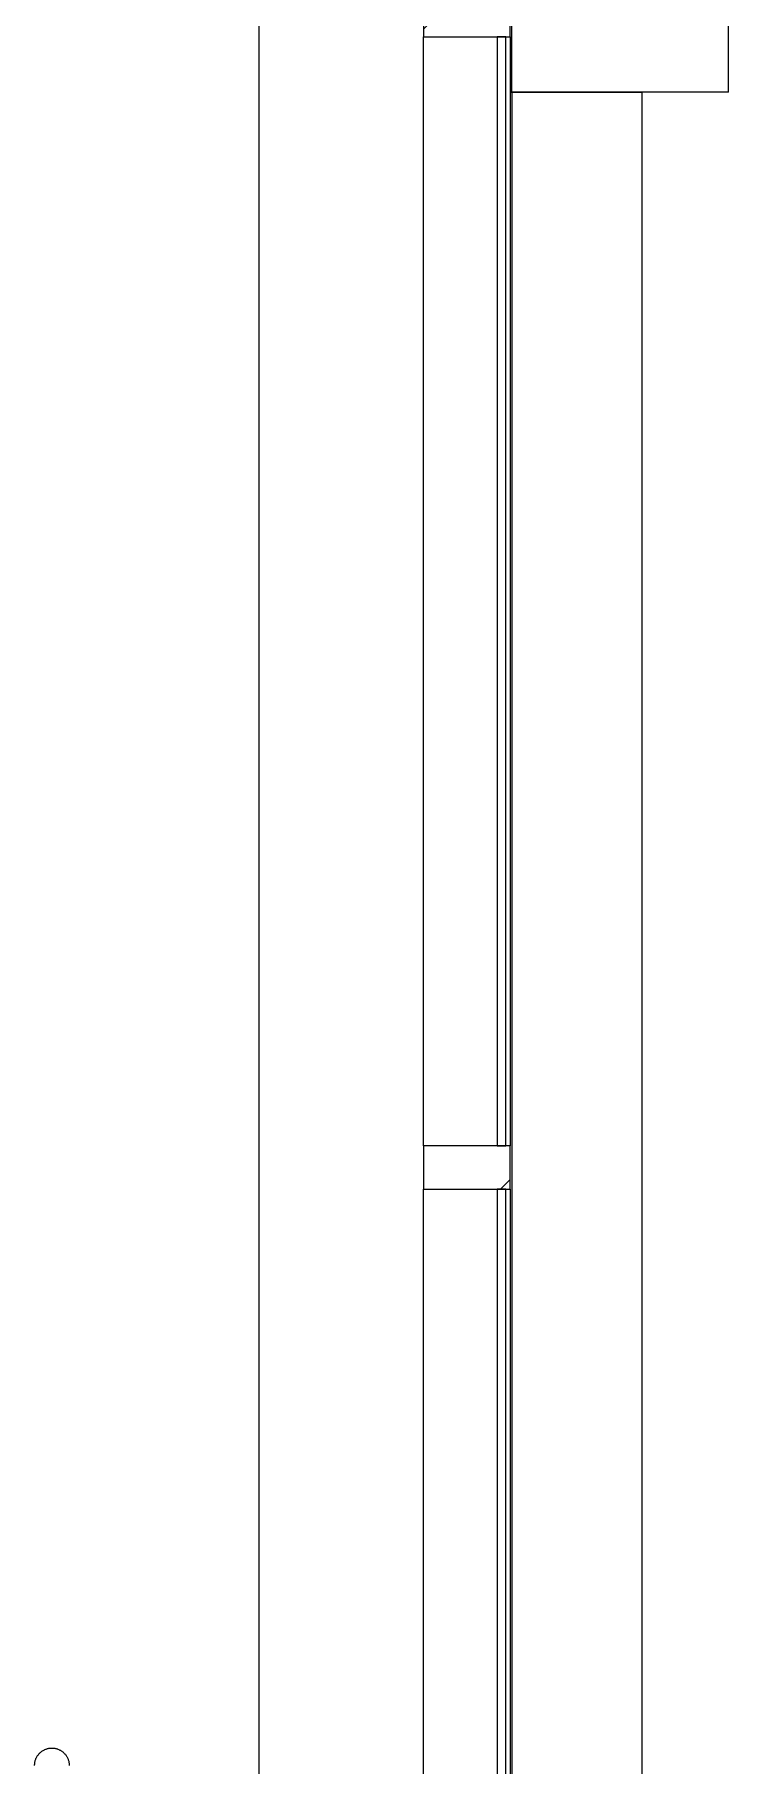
# Model space of a CAD drawing. Header units: millimetres. Extents: x -515342 to 330399, y -224905 to 507333.
# Drawn here: x -315137 to -314336, y -40689 to -38691 of the extents above; entities that cross this region are included whole.
import ezdxf

# ---------------------------------------------------------------- set-up
doc = ezdxf.new("R2010")
doc.units = ezdxf.units.MM
doc.layers.get('0').update_dxf_attribs({"lineweight": 0})
for name, color, linetype, lineweight in [('Витраж', 7, 'Continuous', 0), ('Ограждение', 7, 'Continuous', 0), ('Панели витража', 7, 'Continuous', 0), ('Перекрытие', 7, 'Continuous', 0)]:
    doc.layers.add(name, color=color, linetype=linetype, lineweight=lineweight)

# ---------------------------------------------------------------- blocks, each defined once
blk = doc.blocks.new('Тип перил - АР_Ограждение_Ограничение_D40-138916-О_АР_П_1_0_000_План 1 этажа')
at = {"layer": 'Ограждение', "flags": 128}
for points in [[(0, 20), (0.8, 20), (1.6, 19.9), (2.4, 19.9), (3.2, 19.7), (4, 19.6), (4.8, 19.4), (5.5, 19.2), (6.3, 19), (7, 18.7), (7.8, 18.4), (8.5, 18.1), (9.2, 17.7), (9.9, 17.4), (10.6, 16.9), (11.3, 16.5), (11.9, 16), (12.6, 15.6), (13.2, 15), (13.8, 14.5), (14.3, 13.9), (14.9, 13.3), (15.4, 12.7), (15.9, 12.1), (16.4, 11.5), (16.8, 10.8), (17.2, 10.1), (17.6, 9.4), (18, 8.7), (18.3, 8), (18.6, 7.2), (18.9, 6.5), (19.2, 5.7), (19.4, 5), (19.6, 4.2), (19.7, 3.4), (19.8, 2.6), (19.9, 1.8), (20, 1), (20, 0.2), (20, 0)], [(20, 0), (20, -0.8), (19.9, -1.6), (19.9, -2.4), (19.7, -3.2), (19.6, -4), (19.4, -4.8), (19.2, -5.5), (19, -6.3), (18.7, -7), (18.4, -7.8), (18.1, -8.5), (17.7, -9.2), (17.4, -9.9), (16.9, -10.6), (16.5, -11.3), (16, -11.9), (15.6, -12.6), (15, -13.2), (14.5, -13.8), (13.9, -14.3), (13.3, -14.9), (12.7, -15.4), (12.1, -15.9), (11.5, -16.4), (10.8, -16.8), (10.1, -17.2), (9.4, -17.6), (8.7, -18), (8, -18.3), (7.2, -18.6), (6.5, -18.9), (5.7, -19.2), (5, -19.4), (4.2, -19.6), (3.4, -19.7), (2.6, -19.8), (1.8, -19.9), (1, -20), (0.2, -20), (0, -20)]]:
    blk.add_lwpolyline(points, dxfattribs=at)
blk = doc.blocks.new('Системная панель - АР_ПанельВитража__Cтекло_СМ4-10132545-О_АР_П_1_0_000_План 1 этажа')
at = {"layer": 'Панели витража', "lineweight": 18}
for p, q in [((640, -5), (-640, -5)), ((-640, -5), (-640, -15)), ((-640, -15), (640, -15)), ((640, -15), (640, -5))]:
    blk.add_line(p, q, dxfattribs=at)
blk = doc.blocks.new('Системная панель - АР_ПанельВитража__Cтекло_СМ4-10132525-О_АР_П_1_0_000_План 1 этажа')
at = {"layer": 'Панели витража', "lineweight": 18}
for p, q in [((550, -5), (-550, -5)), ((-550, -5), (-550, -15)), ((-550, -15), (550, -15)), ((550, -15), (550, -5))]:
    blk.add_line(p, q, dxfattribs=at)
blk = doc.blocks.new('Прямоугольный импост - АР_Импост_50х100 _импост витража_-10132542-О_АР_П_1_0_000_План 1 этажа')
at = {"layer": 'Витраж'}
for p, q in [((60065, -4375), (60065, -3095)), ((60165, -3095), (60165, -4375))]:
    blk.add_line(p, q, dxfattribs=at)
blk = doc.blocks.new('Прямоугольный импост - АР_Импост_50х100 _импост витража_-10132519-О_АР_П_1_0_000_План 1 этажа')
at = {"layer": 'Витраж'}
for p, q in [((60065, -5525), (60065, -4425)), ((60165, -4425), (60165, -5525))]:
    blk.add_line(p, q, dxfattribs=at)
blk = doc.blocks.new('Прямоугольный импост - АР_Импост_50х100 _импост витража_-10099509-О_АР_П_1_0_000_План 1 этажа')
at = {"layer": 'Витраж'}
h = blk.add_hatch(dxfattribs=at)
h.set_pattern_fill('FP_36', color=256, style=0, pattern_type=2)
h.set_pattern_definition([(225, (-3070, 60165), (106.066, -106.066), [])])
h.paths.add_polyline_path([(25, 23.9), (25, 0), (-25, 0), (-25, 100), (25, 100)])
at = {"layer": 'Витраж', "lineweight": 18}
for p, q in [((-25, 100), (25, 100)), ((-25, 0), (-25, 100)), ((25, 100), (25, 0)), ((25, 0), (-25, 0))]:
    blk.add_line(p, q, dxfattribs=at)
blk = doc.blocks.new('Прямоугольный импост - АР_Импост_50х100 _импост витража_-V94-О_АР_П_1_0_000_План 1 этажа')
at = {"layer": 'Витраж'}
h = blk.add_hatch(dxfattribs=at)
h.set_pattern_fill('FP_37', color=256, style=0, pattern_type=2)
h.set_pattern_definition([(225, (-4400, 60165), (106.066, -106.066), [])])
h.paths.add_polyline_path([(25, 100), (25, 0), (-25, 0), (-25, 100)])
at = {"layer": 'Витраж', "lineweight": 18}
for p, q in [((-25, 100), (25, 100)), ((-25, 0), (-25, 100)), ((25, 100), (25, 0)), ((25, 0), (-25, 0))]:
    blk.add_line(p, q, dxfattribs=at)
blk = doc.blocks.new('Ограждение - Ограждение-9978475-О_АР_П_1_0_000_План 1 этажа')
at = {"layer": 'Ограждение'}
for p, q in [((60417, -3159), (60417, -737.1)), ((60167, -3159), (60167, -3050)), ((60417, -3159), (60167, -3159))]:
    blk.add_line(p, q, dxfattribs=at)
blk = doc.blocks.new('Ограждение - Ограждение-9980879-О_АР_П_1_0_000_План 1 этажа')
at = {"layer": 'Ограждение'}
for p, q in [((60165, -3159), (60167, -3159)), ((60167, -3159), (60317, -3159)), ((60167, -3159), (60167, -7875)), ((60317, -3159), (60317, -8452))]:
    blk.add_line(p, q, dxfattribs=at)
blk = doc.blocks.new('СД_Люблино_Фасады_rvt-1-О_АР_П_1_0_000_План 1 этажа')
at = {"layer": 'Перекрытие'}
blk.add_line((59875, -3070), (59875, -7880), dxfattribs=at)
at = {"layer": 'Витраж', "lineweight": 9, "extrusion": (0, 0, -1), "rotation": 270.0000000000001}
for name, p in [('Прямоугольный импост - АР_Импост_50х100 _импост витража_-10099509-О_АР_П_1_0_000_План 1 этажа', (-60165, -3070)), ('Прямоугольный импост - АР_Импост_50х100 _импост витража_-V94-О_АР_П_1_0_000_План 1 этажа', (-60165, -4400))]:
    blk.add_blockref(name, p, dxfattribs=at)
at = {"layer": 'Витраж', "lineweight": 9}
for name in ['Прямоугольный импост - АР_Импост_50х100 _импост витража_-10132542-О_АР_П_1_0_000_План 1 этажа', 'Прямоугольный импост - АР_Импост_50х100 _импост витража_-10132519-О_АР_П_1_0_000_План 1 этажа']:
    blk.add_blockref(name, (0, 0), dxfattribs=at)
at = {"layer": 'Ограждение', "lineweight": 9}
for name in ['Ограждение - Ограждение-9978475-О_АР_П_1_0_000_План 1 этажа', 'Ограждение - Ограждение-9980879-О_АР_П_1_0_000_План 1 этажа']:
    blk.add_blockref(name, (0, 0), dxfattribs=at)
at = {"layer": 'Ограждение', "lineweight": 9, "rotation": 90}
blk.add_blockref('Тип перил - АР_Ограждение_Ограничение_D40-138916-О_АР_П_1_0_000_План 1 этажа', (59636, -5090), dxfattribs=at)
at = {"layer": 'Панели витража', "lineweight": 9, "rotation": 269.9999999999999}
for name, p in [('Системная панель - АР_ПанельВитража__Cтекло_СМ4-10132545-О_АР_П_1_0_000_План 1 этажа', (60165, -3735)), ('Системная панель - АР_ПанельВитража__Cтекло_СМ4-10132525-О_АР_П_1_0_000_План 1 этажа', (60165, -4975))]:
    blk.add_blockref(name, p, dxfattribs=at)

msp = doc.modelspace()

# ---------------------------------------------------------------- block references
msp.add_blockref('СД_Люблино_Фасады_rvt-1-О_АР_П_1_0_000_План 1 этажа', (-374753.1427, -35598.5295))

doc.saveas('drawing.dxf')
